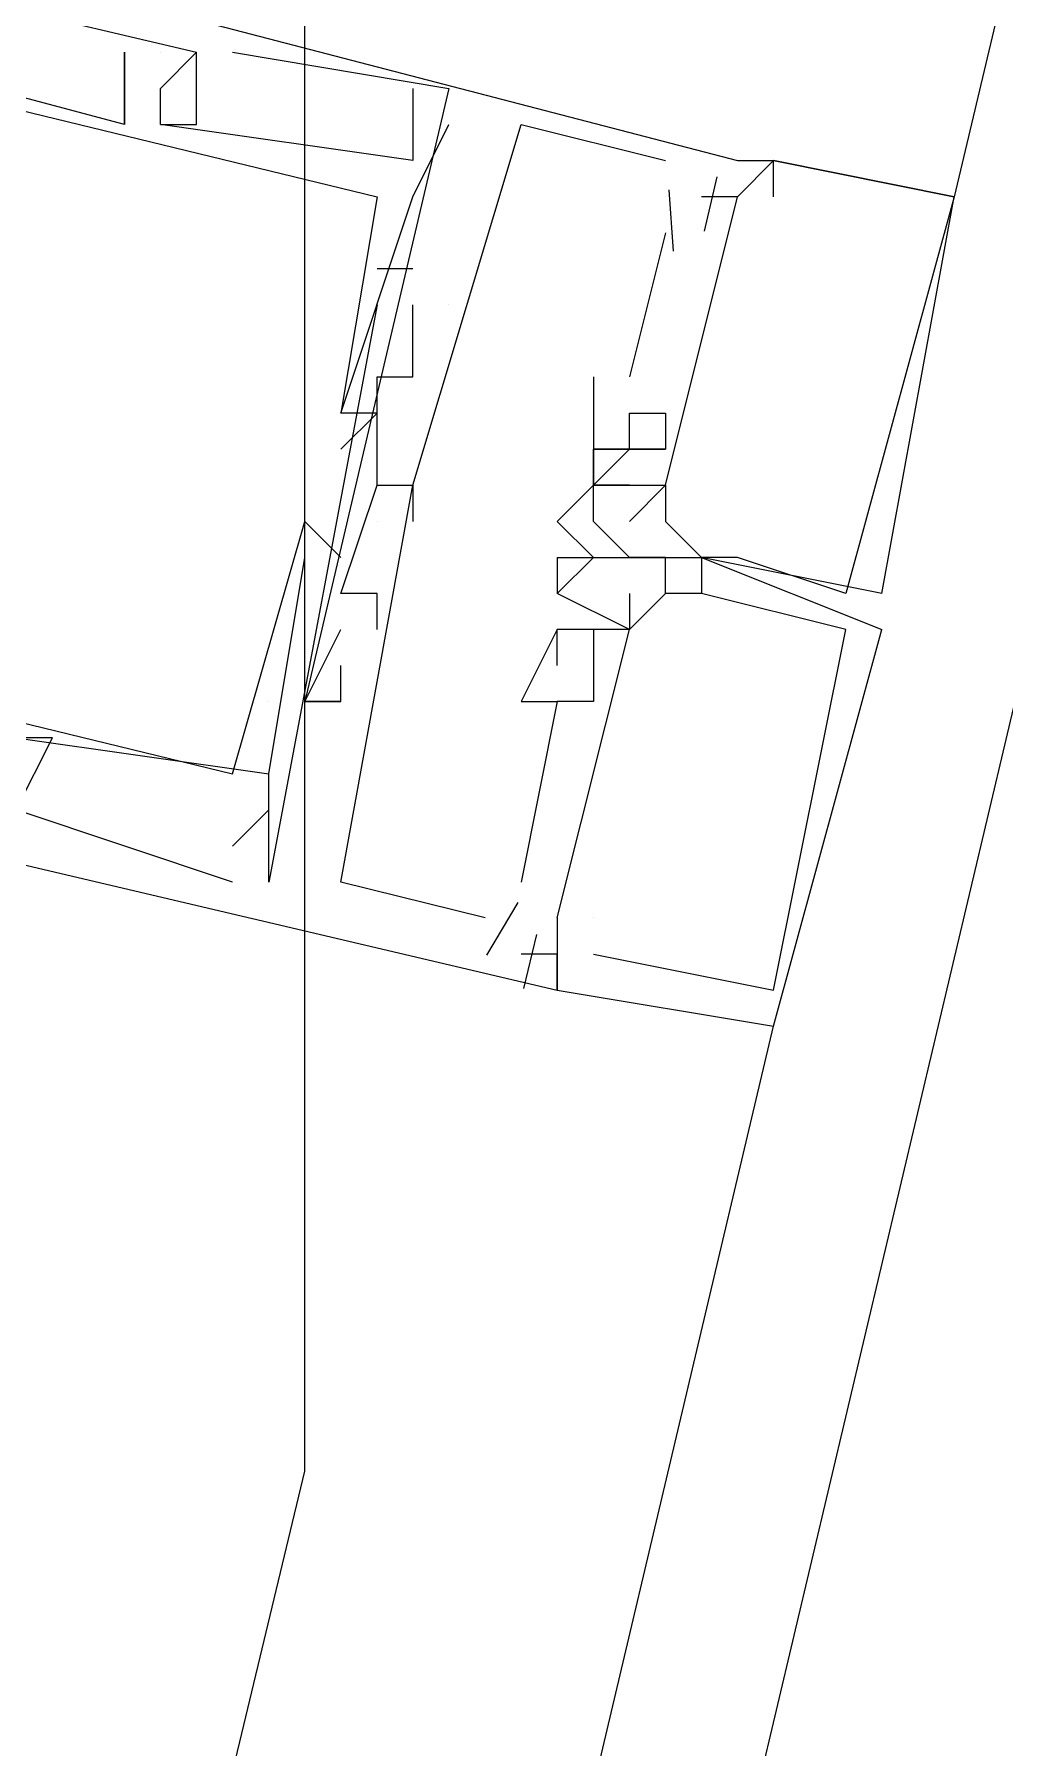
# Model space of a CAD drawing. Header units: feet. Extents: x -84 to 198, y -22 to 181.
# Drawn here: x 115.98 to 116.339, y 67.471 to 68.104 of the extents above; entities that cross this region are included whole.
import ezdxf

# ---------------------------------------------------------------- set-up
doc = ezdxf.new("R2010")
doc.units = ezdxf.units.FT
doc.layers.add('A-AREA-COMUN', color=252, linetype='CONTINUOUS')
doc.layers.add('A-LINEA', color=7, linetype='CONTINUOUS')

msp = doc.modelspace()

# ---------------------------------------------------------------- linework, layer by layer
at = {"layer": 'A-AREA-COMUN'}
msp.add_lwpolyline([(114.4, 59.8044), (114.528, 61.12), (116.08, 67.5733), (116.08, 68.16), (116.24, 68.2844), (117.792, 74.8089), (117.792, 75.4489), (118, 75.4844), (119.808, 83.8044), (120.64, 86.8444), (120.64, 87.4133), (120.8, 87.52), (121.36, 89.8844)], dxfattribs=at)
at = {"layer": 'A-LINEA'}
for p, q in [((117.9733, 74.9778), (116.32, 68.0444)), ((116.0133, 68.0978), (116.0133, 68.0978)), ((116.0133, 68.0978), (116.0133, 68.0978)), ((116.0133, 68.0978), (116.0133, 68.0978)), ((116.0133, 68.0978), (116.0133, 68.0978)), ((116.0133, 68.0978), (116.0133, 68.0978)), ((116.0133, 68.0978), (116.0133, 68.0978)), ((116.0267, 68.0978), (116.0267, 68.0978)), ((116.0267, 68.0978), (116.0267, 68.0978)), ((116.0267, 68.0978), (116.0267, 68.0978)), ((116.0267, 68.0978), (116.0267, 68.0978)), ((116.0267, 68.0978), (116.0267, 68.0978)), ((116.0267, 68.0978), (116.0267, 68.0978)), ((116.0267, 68.0978), (116.0267, 68.0978)), ((116.0267, 68.0978), (116.0267, 68.0978)), ((116.0267, 68.0978), (116.0267, 68.0978)), ((116.0267, 68.0978), (116.0267, 68.0978)), ((116.0267, 68.0978), (116.0267, 68.0978)), ((116.0267, 68.0978), (116.0267, 68.0978)), ((116.0267, 68.0978), (116.0267, 68.0978)), ((116.0267, 68.0978), (116.0267, 68.0978)), ((116.0267, 68.0978), (116.0267, 68.0978)), ((116.04, 68.0978), (116.04, 68.0978)), ((116.04, 68.0978), (116.04, 68.0978)), ((116.04, 68.0978), (116.04, 68.0978)), ((116.04, 68.0978), (116.04, 68.0978)), ((116.04, 68.0978), (116.04, 68.0978)), ((116.04, 68.0978), (116.04, 68.0978)), ((116.0533, 68.0978), (116.0533, 68.0978)), ((116.0533, 68.0978), (116.0533, 68.0978)), ((116.0533, 68.0978), (116.0533, 68.0978)), ((116.0267, 68.0844), (116.0267, 68.0844)), ((116.0267, 68.0844), (116.0267, 68.0844)), ((116.0267, 68.0844), (116.0267, 68.0844)), ((116.0267, 68.0844), (116.0267, 68.0844)), ((116.0267, 68.0844), (116.0267, 68.0844)), ((116.0267, 68.0844), (116.0267, 68.0844)), ((116.0267, 68.0844), (116.0267, 68.0844)), ((116.0267, 68.0844), (116.0267, 68.0844)), ((116.0267, 68.0844), (116.0267, 68.0844)), ((116.12, 68.0844), (116.12, 68.0844)), ((116.12, 68.0844), (116.12, 68.0844)), ((116.12, 68.0844), (116.12, 68.0844)), ((116.12, 68.0844), (116.12, 68.0844)), ((116.12, 68.0844), (116.12, 68.0844)), ((116.12, 68.0844), (116.12, 68.0844)), ((116.1333, 68.0844), (116.1333, 68.0844)), ((116.1333, 68.0844), (116.1333, 68.0844)), ((116.1333, 68.0844), (116.1333, 68.0844)), ((116.0133, 68.0711), (116.0133, 68.0711)), ((116.0133, 68.0711), (116.0133, 68.0711)), ((116.0133, 68.0711), (116.0133, 68.0711)), ((116.0133, 68.0711), (116.0133, 68.0711)), ((116.0133, 68.0711), (116.0133, 68.0711)), ((116.0133, 68.0711), (116.0133, 68.0711)), ((116.0267, 68.0711), (116.0267, 68.0711)), ((116.0267, 68.0711), (116.0267, 68.0711)), ((116.0267, 68.0711), (116.0267, 68.0711)), ((116.0267, 68.0711), (116.0267, 68.0711)), ((116.0267, 68.0711), (116.0267, 68.0711)), ((116.0267, 68.0711), (116.0267, 68.0711)), ((116.0267, 68.0711), (116.0267, 68.0711)), ((116.0267, 68.0711), (116.0267, 68.0711)), ((116.0267, 68.0711), (116.0267, 68.0711)), ((116.04, 68.0711), (116.04, 68.0711)), ((116.04, 68.0711), (116.04, 68.0711)), ((116.04, 68.0711), (116.04, 68.0711)), ((116.1333, 68.0711), (116.1333, 68.0711)), ((116.1333, 68.0711), (116.1333, 68.0711)), ((116.1333, 68.0711), (116.1333, 68.0711)), ((116.1333, 68.0711), (116.1333, 68.0711)), ((116.1333, 68.0711), (116.1333, 68.0711)), ((116.1333, 68.0711), (116.1333, 68.0711)), ((116.16, 68.0711), (116.16, 68.0711)), ((116.16, 68.0711), (116.16, 68.0711)), ((116.16, 68.0711), (116.16, 68.0711)), ((116.12, 68.0578), (116.12, 68.0578)), ((116.12, 68.0578), (116.12, 68.0578)), ((116.12, 68.0578), (116.12, 68.0578)), ((116.12, 68.0578), (116.12, 68.0578)), ((116.12, 68.0578), (116.12, 68.0578)), ((116.12, 68.0578), (116.12, 68.0578)), ((116.2133, 68.0578), (116.2133, 68.0578)), ((116.2133, 68.0578), (116.2133, 68.0578)), ((116.2133, 68.0578), (116.2133, 68.0578)), ((116.24, 68.0578), (116.24, 68.0578)), ((116.24, 68.0578), (116.24, 68.0578)), ((116.24, 68.0578), (116.24, 68.0578)), ((116.24, 68.0578), (116.24, 68.0578)), ((116.24, 68.0578), (116.24, 68.0578)), ((116.24, 68.0578), (116.24, 68.0578)), ((116.2533, 68.0578), (116.2533, 68.0578)), ((116.2533, 68.0578), (116.2533, 68.0578)), ((116.2533, 68.0578), (116.2533, 68.0578)), ((116.2533, 68.0578), (116.2533, 68.0578)), ((116.2533, 68.0578), (116.2533, 68.0578)), ((116.2533, 68.0578), (116.2533, 68.0578)), ((116.2533, 68.0578), (116.2533, 68.0578)), ((116.2533, 68.0578), (116.2533, 68.0578)), ((116.2533, 68.0578), (116.2533, 68.0578)), ((116.2533, 68.0578), (116.2533, 68.0578)), ((116.2533, 68.0578), (116.2533, 68.0578)), ((116.2533, 68.0578), (116.2533, 68.0578)), ((116.2533, 68.0578), (116.2533, 68.0578)), ((116.2533, 68.0578), (116.2533, 68.0578)), ((116.2533, 68.0578), (116.2533, 68.0578)), ((116.2323, 68.0517), (116.2276, 68.0317)), ((116.2323, 68.0517), (116.2276, 68.0317)), ((116.2323, 68.0517), (116.2276, 68.0317)), ((116.1067, 68.0444), (116.1067, 68.0444)), ((116.1067, 68.0444), (116.1067, 68.0444)), ((116.1067, 68.0444), (116.1067, 68.0444)), ((116.1067, 68.0444), (116.1067, 68.0444)), ((116.1067, 68.0444), (116.1067, 68.0444)), ((116.1067, 68.0444), (116.1067, 68.0444)), ((116.12, 68.0444), (116.12, 68.0444)), ((116.12, 68.0444), (116.12, 68.0444)), ((116.12, 68.0444), (116.12, 68.0444)), ((116.12, 68.0444), (116.12, 68.0444)), ((116.12, 68.0444), (116.12, 68.0444)), ((116.12, 68.0444), (116.12, 68.0444)), ((116.2133, 68.0444), (116.2133, 68.0444)), ((116.2133, 68.0444), (116.2133, 68.0444)), ((116.2133, 68.0444), (116.2133, 68.0444)), ((116.2146, 68.0469), (116.2162, 68.0243)), ((116.2146, 68.0469), (116.2162, 68.0243)), ((116.2146, 68.0469), (116.2162, 68.0243)), ((116.2267, 68.0444), (116.2267, 68.0444)), ((116.2267, 68.0444), (116.2267, 68.0444)), ((116.2267, 68.0444), (116.2267, 68.0444)), ((116.24, 68.0444), (116.24, 68.0444)), ((116.24, 68.0444), (116.24, 68.0444)), ((116.24, 68.0444), (116.24, 68.0444)), ((116.24, 68.0444), (116.24, 68.0444)), ((116.24, 68.0444), (116.24, 68.0444)), ((116.24, 68.0444), (116.24, 68.0444)), ((116.24, 68.0444), (116.24, 68.0444)), ((116.24, 68.0444), (116.24, 68.0444)), ((116.24, 68.0444), (116.24, 68.0444)), ((116.2533, 68.0444), (116.2533, 68.0444)), ((116.2533, 68.0444), (116.2533, 68.0444)), ((116.2533, 68.0444), (116.2533, 68.0444)), ((116.2533, 68.0444), (116.2533, 68.0444)), ((116.2533, 68.0444), (116.2533, 68.0444)), ((116.2533, 68.0444), (116.2533, 68.0444)), ((116.32, 68.0444), (116.32, 68.0444)), ((116.32, 68.0444), (116.32, 68.0444)), ((116.32, 68.0444), (116.32, 68.0444)), ((116.32, 68.0444), (116.32, 68.0444)), ((116.32, 68.0444), (116.32, 68.0444)), ((116.32, 68.0444), (116.32, 68.0444)), ((116.32, 68.0444), (116.32, 68.0444)), ((116.32, 68.0444), (116.32, 68.0444)), ((116.32, 68.0444), (116.32, 68.0444)), ((116.32, 68.0444), (116.32, 68.0444)), ((116.32, 68.0444), (116.32, 68.0444)), ((116.32, 68.0444), (116.32, 68.0444)), ((116.2133, 68.0311), (116.2, 67.9778)), ((116.2133, 68.0311), (116.2, 67.9778)), ((116.2133, 68.0311), (116.2, 67.9778)), ((116.2133, 68.0311), (116.2133, 68.0311)), ((116.2133, 68.0311), (116.2133, 68.0311)), ((116.2133, 68.0311), (116.2133, 68.0311)), ((116.12, 68.0178), (116.1067, 68.0178)), ((116.1067, 68.0178), (116.1067, 68.0178)), ((116.12, 68.0178), (116.1067, 68.0178)), ((116.1067, 68.0178), (116.1067, 68.0178)), ((116.12, 68.0178), (116.1067, 68.0178)), ((116.1067, 68.0178), (116.1067, 68.0178)), ((116.12, 68.0178), (116.12, 68.0178)), ((116.12, 68.0178), (116.12, 68.0178)), ((116.12, 68.0178), (116.12, 68.0178)), ((116.1067, 68.0044), (116.0667, 67.7911)), ((116.1067, 68.0044), (116.0667, 67.7911)), ((116.1067, 68.0044), (116.0667, 67.7911)), ((116.1067, 68.0044), (116.1067, 68.0044)), ((116.1067, 68.0044), (116.1067, 68.0044)), ((116.1067, 68.0044), (116.1067, 68.0044)), ((116.12, 67.9778), (116.12, 68.0044)), ((116.12, 68.0044), (116.12, 68.0044)), ((116.12, 68.0044), (116.12, 68.0044)), ((116.12, 67.9778), (116.12, 68.0044)), ((116.12, 68.0044), (116.12, 68.0044)), ((116.12, 68.0044), (116.12, 68.0044)), ((116.12, 67.9778), (116.12, 68.0044)), ((116.12, 68.0044), (116.12, 68.0044)), ((116.12, 68.0044), (116.12, 68.0044)), ((116.1333, 68.0044), (116.1333, 68.0044)), ((116.1333, 68.0044), (116.1333, 68.0044)), ((116.1333, 68.0044), (116.1333, 68.0044)), ((116.1333, 68.0044), (116.1333, 68.0044)), ((116.1333, 68.0044), (116.1333, 68.0044)), ((116.1333, 68.0044), (116.1333, 68.0044)), ((116.12, 67.9911), (116.12, 67.9911)), ((116.12, 67.9911), (116.12, 67.9911)), ((116.12, 67.9911), (116.12, 67.9911)), ((116.1067, 67.9778), (116.1067, 67.9778)), ((116.1067, 67.9778), (116.1067, 67.9778)), ((116.1067, 67.9778), (116.1067, 67.9778)), ((116.12, 67.9778), (116.12, 67.9778)), ((116.12, 67.9778), (116.12, 67.9778)), ((116.12, 67.9778), (116.12, 67.9778)), ((116.12, 67.9778), (116.12, 67.9778)), ((116.12, 67.9778), (116.12, 67.9778)), ((116.12, 67.9778), (116.12, 67.9778)), ((116.1867, 67.9778), (116.1867, 67.9778)), ((116.1867, 67.9778), (116.1867, 67.9778)), ((116.1867, 67.9778), (116.1867, 67.9778)), ((116.2, 67.9778), (116.2, 67.9778)), ((116.2, 67.9778), (116.2, 67.9778)), ((116.2, 67.9778), (116.2, 67.9778)), ((116.2, 67.9778), (116.2, 67.9778)), ((116.2, 67.9778), (116.2, 67.9778)), ((116.2, 67.9778), (116.2, 67.9778)), ((116.0933, 67.9644), (116.0933, 67.9644)), ((116.0933, 67.9644), (116.0933, 67.9644)), ((116.0933, 67.9644), (116.0933, 67.9644)), ((116.0933, 67.9644), (116.0933, 67.9644)), ((116.0933, 67.9644), (116.0933, 67.9644)), ((116.0933, 67.9644), (116.0933, 67.9644)), ((116.0933, 67.9644), (116.0933, 67.9644)), ((116.0933, 67.9644), (116.0933, 67.9644)), ((116.0933, 67.9644), (116.0933, 67.9644)), ((116.0933, 67.9644), (116.0933, 67.9644)), ((116.0933, 67.9644), (116.0933, 67.9644)), ((116.0933, 67.9644), (116.0933, 67.9644)), ((116.1067, 67.9644), (116.1067, 67.9644)), ((116.1067, 67.9644), (116.1067, 67.9644)), ((116.1067, 67.9644), (116.1067, 67.9644)), ((116.1067, 67.9644), (116.1067, 67.9644)), ((116.1067, 67.9644), (116.1067, 67.9644)), ((116.1067, 67.9644), (116.1067, 67.9644)), ((116.2, 67.9644), (116.2, 67.9644)), ((116.2, 67.9644), (116.2, 67.9644)), ((116.2, 67.9644), (116.2, 67.9644)), ((116.2133, 67.9644), (116.2133, 67.9644)), ((116.2133, 67.9644), (116.2133, 67.9644)), ((116.2133, 67.9644), (116.2133, 67.9644)), ((116.0933, 67.9511), (116.0933, 67.9511)), ((116.0933, 67.9511), (116.0933, 67.9511)), ((116.0933, 67.9511), (116.0933, 67.9511)), ((116.0933, 67.9511), (116.0933, 67.9511)), ((116.0933, 67.9511), (116.0933, 67.9511)), ((116.0933, 67.9511), (116.0933, 67.9511)), ((116.1867, 67.9511), (116.1867, 67.9511)), ((116.1867, 67.9511), (116.1867, 67.9511)), ((116.1867, 67.9511), (116.1867, 67.9511)), ((116.1867, 67.9511), (116.1867, 67.9511)), ((116.1867, 67.9511), (116.1867, 67.9511)), ((116.1867, 67.9511), (116.1867, 67.9511)), ((116.1867, 67.9511), (116.1867, 67.9511)), ((116.1867, 67.9511), (116.1867, 67.9511)), ((116.1867, 67.9511), (116.1867, 67.9511)), ((116.1867, 67.9511), (116.1867, 67.9511)), ((116.1867, 67.9511), (116.1867, 67.9511)), ((116.1867, 67.9511), (116.1867, 67.9511)), ((116.1867, 67.9511), (116.1867, 67.9511)), ((116.1867, 67.9511), (116.1867, 67.9511)), ((116.1867, 67.9511), (116.1867, 67.9511)), ((116.1867, 67.9511), (116.1867, 67.9511)), ((116.1867, 67.9511), (116.1867, 67.9511)), ((116.1867, 67.9511), (116.1867, 67.9511)), ((116.1867, 67.9511), (116.1867, 67.9511)), ((116.1867, 67.9511), (116.1867, 67.9511)), ((116.1867, 67.9511), (116.1867, 67.9511)), ((116.2, 67.9511), (116.2, 67.9511)), ((116.2, 67.9511), (116.2, 67.9511)), ((116.2, 67.9511), (116.2, 67.9511)), ((116.2, 67.9511), (116.2, 67.9511)), ((116.2, 67.9511), (116.2, 67.9511)), ((116.2, 67.9511), (116.2, 67.9511)), ((116.2, 67.9511), (116.2, 67.9511)), ((116.2, 67.9511), (116.2, 67.9511)), ((116.2, 67.9511), (116.2, 67.9511)), ((116.2133, 67.9511), (116.2133, 67.9511)), ((116.2133, 67.9511), (116.2133, 67.9511)), ((116.2133, 67.9511), (116.2133, 67.9511)), ((116.2133, 67.9511), (116.2133, 67.9511)), ((116.2133, 67.9511), (116.2133, 67.9511)), ((116.2133, 67.9511), (116.2133, 67.9511)), ((116.1067, 67.9378), (116.1067, 67.9378)), ((116.1067, 67.9378), (116.1067, 67.9378)), ((116.1067, 67.9378), (116.1067, 67.9378)), ((116.1067, 67.9378), (116.1067, 67.9378)), ((116.1067, 67.9378), (116.1067, 67.9378)), ((116.1067, 67.9378), (116.1067, 67.9378)), ((116.12, 67.9378), (116.12, 67.9378)), ((116.12, 67.9378), (116.12, 67.9378)), ((116.12, 67.9378), (116.12, 67.9378)), ((116.12, 67.9378), (116.12, 67.9378)), ((116.12, 67.9378), (116.12, 67.9378)), ((116.12, 67.9378), (116.12, 67.9378)), ((116.12, 67.9378), (116.12, 67.9378)), ((116.12, 67.9378), (116.12, 67.9378)), ((116.12, 67.9378), (116.12, 67.9378)), ((116.1867, 67.9378), (116.1867, 67.9378)), ((116.1867, 67.9378), (116.1867, 67.9378)), ((116.1867, 67.9378), (116.1867, 67.9378)), ((116.1867, 67.9378), (116.1867, 67.9378)), ((116.1867, 67.9378), (116.1867, 67.9378)), ((116.1867, 67.9378), (116.1867, 67.9378)), ((116.1867, 67.9378), (116.1867, 67.9378)), ((116.1867, 67.9378), (116.1867, 67.9378)), ((116.1867, 67.9378), (116.1867, 67.9378)), ((116.1867, 67.9378), (116.1867, 67.9378)), ((116.1867, 67.9378), (116.1867, 67.9378)), ((116.1867, 67.9378), (116.1867, 67.9378)), ((116.1867, 67.9378), (116.1867, 67.9378)), ((116.1867, 67.9378), (116.1867, 67.9378)), ((116.1867, 67.9378), (116.1867, 67.9378)), ((116.1867, 67.9378), (116.1867, 67.9378)), ((116.1867, 67.9378), (116.1867, 67.9378)), ((116.1867, 67.9378), (116.1867, 67.9378)), ((116.1867, 67.9378), (116.1867, 67.9378)), ((116.1867, 67.9378), (116.1867, 67.9378)), ((116.1867, 67.9378), (116.1867, 67.9378)), ((116.1867, 67.9378), (116.1867, 67.9378)), ((116.1867, 67.9378), (116.1867, 67.9378)), ((116.1867, 67.9378), (116.1867, 67.9378)), ((116.1867, 67.9378), (116.1867, 67.9378)), ((116.1867, 67.9378), (116.1867, 67.9378)), ((116.1867, 67.9378), (116.1867, 67.9378)), ((116.2, 67.9378), (116.2, 67.9378)), ((116.2, 67.9378), (116.2, 67.9378)), ((116.2, 67.9378), (116.2, 67.9378)), ((116.2, 67.9378), (116.2, 67.9378)), ((116.2, 67.9378), (116.2, 67.9378)), ((116.2, 67.9378), (116.2, 67.9378)), ((116.2133, 67.9378), (116.2133, 67.9378)), ((116.2133, 67.9378), (116.2133, 67.9378)), ((116.2133, 67.9378), (116.2133, 67.9378)), ((116.2133, 67.9378), (116.2133, 67.9378)), ((116.2133, 67.9378), (116.2133, 67.9378)), ((116.2133, 67.9378), (116.2133, 67.9378)), ((116.2133, 67.9378), (116.2133, 67.9378)), ((116.2133, 67.9378), (116.2133, 67.9378)), ((116.2133, 67.9378), (116.2133, 67.9378)), ((116.2133, 67.9378), (116.2133, 67.9378)), ((116.2133, 67.9378), (116.2133, 67.9378)), ((116.2133, 67.9378), (116.2133, 67.9378)), ((116.2133, 67.9378), (116.2133, 67.9378)), ((116.2133, 67.9378), (116.2133, 67.9378)), ((116.2133, 67.9378), (116.2133, 67.9378)), ((116.08, 67.9244), (116.08, 67.9244)), ((116.08, 67.9244), (116.08, 67.9244)), ((116.08, 67.9244), (116.08, 67.9244)), ((116.1067, 67.9244), (116.1067, 67.9244)), ((116.1067, 67.9244), (116.1067, 67.9244)), ((116.1067, 67.9244), (116.1067, 67.9244)), ((116.1067, 67.9244), (116.1067, 67.9244)), ((116.1067, 67.9244), (116.1067, 67.9244)), ((116.1067, 67.9244), (116.1067, 67.9244)), ((116.12, 67.9244), (116.12, 67.9244)), ((116.12, 67.9244), (116.12, 67.9244)), ((116.12, 67.9244), (116.12, 67.9244)), ((116.12, 67.9244), (116.12, 67.9244)), ((116.12, 67.9244), (116.12, 67.9244)), ((116.12, 67.9244), (116.12, 67.9244)), ((116.12, 67.9244), (116.12, 67.9244)), ((116.12, 67.9244), (116.12, 67.9244)), ((116.12, 67.9244), (116.12, 67.9244)), ((116.1867, 67.9111), (116.1733, 67.9244)), ((116.1733, 67.9244), (116.1733, 67.9244)), ((116.1867, 67.9111), (116.1733, 67.9244)), ((116.1733, 67.9244), (116.1733, 67.9244)), ((116.1867, 67.9111), (116.1733, 67.9244)), ((116.1733, 67.9244), (116.1733, 67.9244)), ((116.1733, 67.9244), (116.1733, 67.9244)), ((116.1733, 67.9244), (116.1733, 67.9244)), ((116.1733, 67.9244), (116.1733, 67.9244)), ((116.1733, 67.9244), (116.1733, 67.9244)), ((116.1733, 67.9244), (116.1733, 67.9244)), ((116.1733, 67.9244), (116.1733, 67.9244)), ((116.1867, 67.9244), (116.1867, 67.9244)), ((116.1867, 67.9244), (116.1867, 67.9244)), ((116.1867, 67.9244), (116.1867, 67.9244)), ((116.1867, 67.9244), (116.1867, 67.9244)), ((116.1867, 67.9244), (116.1867, 67.9244)), ((116.1867, 67.9244), (116.1867, 67.9244)), ((116.2, 67.9244), (116.2, 67.9244)), ((116.2, 67.9244), (116.2, 67.9244)), ((116.2, 67.9244), (116.2, 67.9244)), ((116.2, 67.9244), (116.2, 67.9244)), ((116.2, 67.9244), (116.2, 67.9244)), ((116.2, 67.9244), (116.2, 67.9244)), ((116.2133, 67.9244), (116.2133, 67.9244)), ((116.2133, 67.9244), (116.2133, 67.9244)), ((116.2133, 67.9244), (116.2133, 67.9244)), ((116.2133, 67.9244), (116.2133, 67.9244)), ((116.2133, 67.9244), (116.2133, 67.9244)), ((116.2133, 67.9244), (116.2133, 67.9244)), ((116.08, 67.9111), (116.08, 67.9111)), ((116.08, 67.9111), (116.08, 67.9111)), ((116.08, 67.9111), (116.08, 67.9111)), ((116.0933, 67.9111), (116.0933, 67.9111)), ((116.0933, 67.9111), (116.0933, 67.9111)), ((116.0933, 67.9111), (116.0933, 67.9111)), ((116.1733, 67.9111), (116.1733, 67.8978)), ((116.1733, 67.9111), (116.1733, 67.9111)), ((116.1733, 67.9111), (116.1733, 67.8978)), ((116.1733, 67.9111), (116.1733, 67.9111)), ((116.1733, 67.9111), (116.1733, 67.8978)), ((116.1733, 67.9111), (116.1733, 67.9111)), ((116.1733, 67.9111), (116.1867, 67.9111)), ((116.1733, 67.9111), (116.1733, 67.9111)), ((116.1733, 67.9111), (116.1867, 67.9111)), ((116.1733, 67.9111), (116.1733, 67.9111)), ((116.1733, 67.9111), (116.1867, 67.9111)), ((116.1733, 67.9111), (116.1733, 67.9111)), ((116.1733, 67.9111), (116.1867, 67.9111)), ((116.1733, 67.9111), (116.1733, 67.9111)), ((116.1733, 67.9111), (116.1867, 67.9111)), ((116.1733, 67.9111), (116.1733, 67.9111)), ((116.1733, 67.9111), (116.1867, 67.9111)), ((116.1733, 67.9111), (116.1733, 67.9111)), ((116.1867, 67.9111), (116.1867, 67.9111)), ((116.1867, 67.9111), (116.1867, 67.9111)), ((116.1867, 67.9111), (116.1867, 67.9111)), ((116.1867, 67.9111), (116.1867, 67.9111)), ((116.1867, 67.9111), (116.1867, 67.9111)), ((116.1867, 67.9111), (116.1867, 67.9111)), ((116.1867, 67.9111), (116.1867, 67.9111)), ((116.1867, 67.9111), (116.1867, 67.9111)), ((116.1867, 67.9111), (116.1867, 67.9111)), ((116.1867, 67.9111), (116.1867, 67.9111)), ((116.1867, 67.9111), (116.1867, 67.9111)), ((116.1867, 67.9111), (116.1867, 67.9111)), ((116.2, 67.9111), (116.2, 67.9111)), ((116.2, 67.9111), (116.2, 67.9111)), ((116.2, 67.9111), (116.2, 67.9111)), ((116.2, 67.9111), (116.2, 67.9111)), ((116.2, 67.9111), (116.2, 67.9111)), ((116.2, 67.9111), (116.2, 67.9111)), ((116.2, 67.9111), (116.2, 67.9111)), ((116.2, 67.9111), (116.2, 67.9111)), ((116.2, 67.9111), (116.2, 67.9111)), ((116.2, 67.9111), (116.2, 67.9111)), ((116.2, 67.9111), (116.2, 67.9111)), ((116.2, 67.9111), (116.2, 67.9111)), ((116.2, 67.9111), (116.2, 67.9111)), ((116.2, 67.9111), (116.2, 67.9111)), ((116.2, 67.9111), (116.2, 67.9111)), ((116.2, 67.9111), (116.2, 67.9111)), ((116.2, 67.9111), (116.2, 67.9111)), ((116.2, 67.9111), (116.2, 67.9111)), ((116.2133, 67.9111), (116.2133, 67.9111)), ((116.2133, 67.9111), (116.2133, 67.9111)), ((116.2133, 67.9111), (116.2133, 67.9111)), ((116.2133, 67.9111), (116.2133, 67.9111)), ((116.2133, 67.9111), (116.2133, 67.9111)), ((116.2133, 67.9111), (116.2133, 67.9111)), ((116.2133, 67.9111), (116.2133, 67.9111)), ((116.2133, 67.9111), (116.2133, 67.9111)), ((116.2133, 67.9111), (116.2133, 67.9111)), ((116.2267, 67.9111), (116.2267, 67.9111)), ((116.2267, 67.9111), (116.2267, 67.9111)), ((116.2267, 67.9111), (116.2267, 67.9111)), ((116.2267, 67.9111), (116.2267, 67.9111)), ((116.2267, 67.9111), (116.2267, 67.9111)), ((116.2267, 67.9111), (116.2267, 67.9111)), ((116.2267, 67.9111), (116.2267, 67.9111)), ((116.2267, 67.9111), (116.2267, 67.9111)), ((116.2267, 67.9111), (116.2267, 67.9111)), ((116.2267, 67.9111), (116.2267, 67.9111)), ((116.2267, 67.9111), (116.2267, 67.9111)), ((116.2267, 67.9111), (116.2267, 67.9111)), ((116.2267, 67.9111), (116.2267, 67.9111)), ((116.2267, 67.9111), (116.2267, 67.9111)), ((116.2267, 67.9111), (116.2267, 67.9111)), ((116.2267, 67.9111), (116.2267, 67.9111)), ((116.2267, 67.9111), (116.2267, 67.9111)), ((116.2267, 67.9111), (116.2267, 67.9111)), ((116.2267, 67.9111), (116.2267, 67.9111)), ((116.2267, 67.9111), (116.2267, 67.9111)), ((116.2267, 67.9111), (116.2267, 67.9111)), ((116.24, 67.9111), (116.24, 67.9111)), ((116.24, 67.9111), (116.24, 67.9111)), ((116.24, 67.9111), (116.24, 67.9111)), ((116.24, 67.9111), (116.24, 67.9111)), ((116.24, 67.9111), (116.24, 67.9111)), ((116.24, 67.9111), (116.24, 67.9111)), ((116.24, 67.9111), (116.24, 67.9111)), ((116.24, 67.9111), (116.24, 67.9111)), ((116.24, 67.9111), (116.24, 67.9111)), ((116.24, 67.9111), (116.24, 67.9111)), ((116.24, 67.9111), (116.24, 67.9111)), ((116.24, 67.9111), (116.24, 67.9111)), ((116.2933, 67.9111), (116.2933, 67.9111)), ((116.2933, 67.9111), (116.2933, 67.9111)), ((116.0933, 67.8978), (116.0933, 67.8978)), ((116.0933, 67.8978), (116.0933, 67.8978)), ((116.0933, 67.8978), (116.0933, 67.8978)), ((116.1067, 67.8978), (116.1067, 67.8978)), ((116.1067, 67.8978), (116.1067, 67.8978)), ((116.1067, 67.8978), (116.1067, 67.8978)), ((116.1733, 67.8978), (116.1733, 67.8978)), ((116.1733, 67.8978), (116.1733, 67.8978)), ((116.1733, 67.8978), (116.1733, 67.8978)), ((116.1733, 67.8978), (116.1733, 67.8978)), ((116.1733, 67.8978), (116.1733, 67.8978)), ((116.1733, 67.8978), (116.1733, 67.8978)), ((116.2, 67.8978), (116.2, 67.8978)), ((116.2, 67.8978), (116.2, 67.8978)), ((116.2, 67.8978), (116.2, 67.8978)), ((116.2133, 67.8978), (116.2133, 67.8978)), ((116.2133, 67.8978), (116.2133, 67.8978)), ((116.2133, 67.8978), (116.2133, 67.8978)), ((116.2133, 67.8978), (116.2133, 67.8978)), ((116.2133, 67.8978), (116.2133, 67.8978)), ((116.2133, 67.8978), (116.2133, 67.8978)), ((116.2267, 67.8978), (116.2267, 67.8978)), ((116.2267, 67.8978), (116.2267, 67.8978)), ((116.2267, 67.8978), (116.2267, 67.8978)), ((116.2267, 67.8978), (116.2267, 67.8978)), ((116.2267, 67.8978), (116.2267, 67.8978)), ((116.2267, 67.8978), (116.2267, 67.8978)), ((116.28, 67.8978), (116.28, 67.8978)), ((116.28, 67.8978), (116.28, 67.8978)), ((116.28, 67.8978), (116.28, 67.8978)), ((116.28, 67.8978), (116.28, 67.8978)), ((116.28, 67.8978), (116.28, 67.8978)), ((116.28, 67.8978), (116.28, 67.8978)), ((116.2933, 67.8978), (116.2933, 67.8978)), ((116.2933, 67.8978), (116.2933, 67.8978)), ((116.2933, 67.8978), (116.2933, 67.8978)), ((116.2933, 67.8978), (116.2933, 67.8978)), ((116.2933, 67.8978), (116.2933, 67.8978)), ((116.2933, 67.8978), (116.2933, 67.8978)), ((116.2933, 67.8978), (116.2933, 67.8978)), ((116.2933, 67.8978), (116.2933, 67.8978)), ((116.2933, 67.8978), (116.2933, 67.8978)), ((116.0933, 67.8844), (116.0933, 67.8844)), ((116.0933, 67.8844), (116.0933, 67.8844)), ((116.0933, 67.8844), (116.0933, 67.8844)), ((116.1067, 67.8844), (116.1067, 67.8844)), ((116.1067, 67.8844), (116.1067, 67.8844)), ((116.1067, 67.8844), (116.1067, 67.8844)), ((116.1733, 67.8844), (116.1733, 67.8844)), ((116.1733, 67.8844), (116.1733, 67.8844)), ((116.1733, 67.8844), (116.1733, 67.8844)), ((116.1733, 67.8844), (116.1733, 67.8844)), ((116.1733, 67.8844), (116.1733, 67.8844)), ((116.1733, 67.8844), (116.1733, 67.8844)), ((116.1867, 67.8844), (116.1867, 67.8844)), ((116.1867, 67.8844), (116.1867, 67.8844)), ((116.1867, 67.8844), (116.1867, 67.8844)), ((116.1867, 67.8844), (116.1867, 67.8844)), ((116.1867, 67.8844), (116.1867, 67.8844)), ((116.1867, 67.8844), (116.1867, 67.8844)), ((116.2, 67.8844), (116.2, 67.8844)), ((116.2, 67.8844), (116.2, 67.8844)), ((116.2, 67.8844), (116.2, 67.8844)), ((116.2, 67.8844), (116.2, 67.8844)), ((116.2, 67.8844), (116.2, 67.8844)), ((116.2, 67.8844), (116.2, 67.8844)), ((116.28, 67.8844), (116.28, 67.8844)), ((116.28, 67.8844), (116.28, 67.8844)), ((116.28, 67.8844), (116.28, 67.8844)), ((116.2933, 67.8844), (116.2933, 67.8844)), ((116.2933, 67.8844), (116.2933, 67.8844)), ((116.2933, 67.8844), (116.2933, 67.8844)), ((116.2933, 67.8844), (116.2933, 67.8844)), ((116.2933, 67.8844), (116.2933, 67.8844)), ((116.2933, 67.8844), (116.2933, 67.8844)), ((116.2933, 67.8844), (116.2933, 67.8844)), ((116.2933, 67.8844), (116.2933, 67.8844)), ((116.2933, 67.8844), (116.2933, 67.8844)), ((116.2933, 67.8844), (116.2933, 67.8844)), ((116.2933, 67.8844), (116.2933, 67.8844)), ((116.0933, 67.8711), (116.0933, 67.8711)), ((116.0933, 67.8711), (116.0933, 67.8711)), ((116.0933, 67.8711), (116.0933, 67.8711)), ((116.1733, 67.8711), (116.1733, 67.8711)), ((116.1733, 67.8711), (116.1733, 67.8711)), ((116.1733, 67.8711), (116.1733, 67.8711)), ((116.1867, 67.8711), (116.1867, 67.8711)), ((116.1867, 67.8711), (116.1867, 67.8711)), ((116.1867, 67.8711), (116.1867, 67.8711)), ((116.0667, 67.8578), (116.0667, 67.8578)), ((116.0667, 67.8578), (116.0667, 67.8578)), ((116.0667, 67.8578), (116.0667, 67.8578)), ((116.0667, 67.8578), (116.0667, 67.8578)), ((116.0667, 67.8578), (116.0667, 67.8578)), ((116.0667, 67.8578), (116.0667, 67.8578)), ((116.08, 67.8578), (116.08, 67.8578)), ((116.08, 67.8578), (116.08, 67.8578)), ((116.08, 67.8578), (116.08, 67.8578)), ((116.08, 67.8578), (116.08, 67.8578)), ((116.08, 67.8578), (116.08, 67.8578)), ((116.08, 67.8578), (116.08, 67.8578)), ((116.08, 67.8578), (116.08, 67.8578)), ((116.08, 67.8578), (116.08, 67.8578)), ((116.08, 67.8578), (116.08, 67.8578)), ((116.0933, 67.8578), (116.0933, 67.8578)), ((116.0933, 67.8578), (116.0933, 67.8578)), ((116.0933, 67.8578), (116.0933, 67.8578)), ((116.0933, 67.8578), (116.0933, 67.8578)), ((116.0933, 67.8578), (116.0933, 67.8578)), ((116.0933, 67.8578), (116.0933, 67.8578)), ((116.16, 67.8578), (116.16, 67.8578)), ((116.16, 67.8578), (116.16, 67.8578)), ((116.16, 67.8578), (116.16, 67.8578)), ((116.1733, 67.8578), (116.1733, 67.8578)), ((116.1733, 67.8578), (116.1733, 67.8578)), ((116.1733, 67.8578), (116.1733, 67.8578)), ((116.1733, 67.8578), (116.1733, 67.8578)), ((116.1733, 67.8578), (116.1733, 67.8578)), ((116.1733, 67.8578), (116.1733, 67.8578)), ((116.1867, 67.8578), (116.1867, 67.8578)), ((116.1867, 67.8578), (116.1867, 67.8578)), ((116.1867, 67.8578), (116.1867, 67.8578)), ((115.9867, 67.8444), (115.9867, 67.8444)), ((115.9867, 67.8444), (115.9867, 67.8444)), ((115.9867, 67.8444), (115.9867, 67.8444)), ((116.0533, 67.8311), (116.0533, 67.8311)), ((116.0533, 67.8311), (116.0533, 67.8311)), ((116.0533, 67.8311), (116.0533, 67.8311)), ((116.0667, 67.8311), (116.0667, 67.8311)), ((116.0667, 67.8311), (116.0667, 67.8311)), ((116.0667, 67.8311), (116.0667, 67.8311)), ((116.0667, 67.8311), (116.0667, 67.8311)), ((116.0667, 67.8311), (116.0667, 67.8311)), ((116.0667, 67.8311), (116.0667, 67.8311)), ((116.0667, 67.8178), (116.0533, 67.8044)), ((116.0667, 67.8178), (116.0533, 67.8044)), ((116.0667, 67.8178), (116.0533, 67.8044)), ((116.0667, 67.8178), (116.0667, 67.8178)), ((116.0667, 67.8178), (116.0667, 67.8178)), ((116.0667, 67.8178), (116.0667, 67.8178)), ((116.0533, 67.8044), (116.0533, 67.8044)), ((116.0533, 67.8044), (116.0533, 67.8044)), ((116.0533, 67.8044), (116.0533, 67.8044)), ((116.0533, 67.7911), (116.0533, 67.7911)), ((116.0533, 67.7911), (116.0533, 67.7911)), ((116.0533, 67.7911), (116.0533, 67.7911)), ((116.0667, 67.7911), (116.0667, 67.7911)), ((116.0667, 67.7911), (116.0667, 67.7911)), ((116.0667, 67.7911), (116.0667, 67.7911)), ((116.0667, 67.7911), (116.0667, 67.7911)), ((116.0667, 67.7911), (116.0667, 67.7911)), ((116.0667, 67.7911), (116.0667, 67.7911)), ((116.0933, 67.7911), (116.0933, 67.7911)), ((116.0933, 67.7911), (116.0933, 67.7911)), ((116.0933, 67.7911), (116.0933, 67.7911)), ((116.16, 67.7911), (116.16, 67.7911)), ((116.16, 67.7911), (116.16, 67.7911)), ((116.16, 67.7911), (116.16, 67.7911)), ((116.1588, 67.7835), (116.1472, 67.764)), ((116.1588, 67.7835), (116.1472, 67.764)), ((116.1588, 67.7835), (116.1472, 67.764)), ((116.1467, 67.7778), (116.1467, 67.7778)), ((116.1467, 67.7778), (116.1467, 67.7778)), ((116.1467, 67.7778), (116.1467, 67.7778)), ((116.1733, 67.7778), (116.1733, 67.7778)), ((116.1733, 67.7778), (116.1733, 67.7778)), ((116.1733, 67.7778), (116.1733, 67.7778)), ((116.1733, 67.7778), (116.1733, 67.7778)), ((116.1733, 67.7778), (116.1733, 67.7778)), ((116.1733, 67.7778), (116.1733, 67.7778)), ((116.1867, 67.7778), (116.1867, 67.7778)), ((116.1867, 67.7778), (116.1867, 67.7778)), ((116.1867, 67.7778), (116.1867, 67.7778)), ((116.1867, 67.7778), (116.1867, 67.7778)), ((116.1867, 67.7778), (116.1867, 67.7778)), ((116.1867, 67.7778), (116.1867, 67.7778)), ((116.1657, 67.7717), (116.1609, 67.7517)), ((116.1657, 67.7717), (116.1609, 67.7517)), ((116.1657, 67.7717), (116.1609, 67.7517)), ((116.16, 67.7644), (116.16, 67.7644)), ((116.16, 67.7644), (116.16, 67.7644)), ((116.16, 67.7644), (116.16, 67.7644)), ((116.1733, 67.7644), (116.1733, 67.7644)), ((116.1733, 67.7644), (116.1733, 67.7644)), ((116.1733, 67.7644), (116.1733, 67.7644)), ((116.1867, 67.7644), (116.1867, 67.7644)), ((116.1867, 67.7644), (116.1867, 67.7644)), ((116.1867, 67.7644), (116.1867, 67.7644)), ((116.1733, 67.7511), (116.1733, 67.7511)), ((116.1733, 67.7511), (116.1733, 67.7511)), ((116.1733, 67.7511), (116.1733, 67.7511)), ((116.1733, 67.7511), (116.1733, 67.7511)), ((116.1733, 67.7511), (116.1733, 67.7511)), ((116.1733, 67.7511), (116.1733, 67.7511)), ((116.2533, 67.7511), (116.2533, 67.7511)), ((116.2533, 67.7511), (116.2533, 67.7511)), ((116.2533, 67.7511), (116.2533, 67.7511)), ((114.6133, 60.8044), (116.2533, 67.7378)), ((116.2533, 67.7378), (116.2533, 67.7378)), ((116.2533, 67.7378), (116.2533, 67.7378)), ((116.2533, 67.7378), (116.2533, 67.7378))]:
    msp.add_line(p, q, dxfattribs=at)
for points in [[(117.0933, 59.0178), (114.4, 59.6578), (118.2, 75.6978), (122, 91.7511), (124.68, 91.1111)], [(115.5733, 68.2311), (116.24, 68.0578), (116.2533, 68.0578)], [(115.5733, 68.2311), (116.24, 68.0578), (116.2533, 68.0578)], [(115.5733, 68.2311), (116.24, 68.0578), (116.2533, 68.0578)], [(116.0133, 68.0978), (116.0133, 68.0711), (115.6133, 68.1778), (115.6133, 68.1911), (115.5867, 68.1911), (115.5867, 68.2044), (115.5867, 68.1911), (115.6133, 68.1911), (115.5867, 68.0978), (115.5867, 68.0844), (115.6133, 68.1644), (116.1067, 68.0444), (116.0933, 67.9644), (116.0933, 67.9644)], [(115.5867, 68.1778), (115.6, 68.1778), (115.6, 68.1911), (115.5867, 68.1911), (115.5867, 68.2044), (116.04, 68.0978), (116.0267, 68.0844)], [(116.0133, 68.0978), (116.0133, 68.0711), (115.6133, 68.1778), (115.6133, 68.1911), (115.5867, 68.1911), (115.5867, 68.2044), (115.5867, 68.1911), (115.6133, 68.1911), (115.5867, 68.0978), (115.5867, 68.0844), (115.6133, 68.1644), (116.1067, 68.0444), (116.0933, 67.9644), (116.0933, 67.9644)], [(115.5867, 68.1778), (115.6, 68.1778), (115.6, 68.1911), (115.5867, 68.1911), (115.5867, 68.2044), (116.04, 68.0978), (116.0267, 68.0844)], [(116.0133, 68.0978), (116.0133, 68.0711), (115.6133, 68.1778), (115.6133, 68.1911), (115.5867, 68.1911), (115.5867, 68.2044), (115.5867, 68.1911), (115.6133, 68.1911), (115.5867, 68.0978), (115.5867, 68.0844), (115.6133, 68.1644), (116.1067, 68.0444), (116.0933, 67.9644), (116.0933, 67.9644)], [(115.5867, 68.1778), (115.6, 68.1778), (115.6, 68.1911), (115.5867, 68.1911), (115.5867, 68.2044), (116.04, 68.0978), (116.0267, 68.0844)], [(116.0133, 68.0978), (116.0133, 68.0711), (115.6133, 68.1778), (115.6133, 68.1911), (115.5867, 68.1911), (115.5867, 68.2044), (115.5867, 68.1911), (115.6133, 68.1911), (115.5867, 68.0978), (115.5867, 68.0844), (115.6133, 68.1644), (116.1067, 68.0444), (116.0933, 67.9644), (116.0933, 67.9644)], [(116.0133, 68.0978), (116.0133, 68.0711), (115.6133, 68.1778), (115.6133, 68.1911), (115.5867, 68.1911), (115.5867, 68.2044), (115.5867, 68.1911), (115.6133, 68.1911), (115.5867, 68.0978), (115.5867, 68.0844), (115.6133, 68.1644), (116.1067, 68.0444), (116.0933, 67.9644), (116.0933, 67.9644)], [(116.0133, 68.0978), (116.0133, 68.0711), (115.6133, 68.1778), (115.6133, 68.1911), (115.5867, 68.1911), (115.5867, 68.2044), (115.5867, 68.1911), (115.6133, 68.1911), (115.5867, 68.0978), (115.5867, 68.0844), (115.6133, 68.1644), (116.1067, 68.0444), (116.0933, 67.9644), (116.0933, 67.9644)], [(116.0133, 68.0711), (116.0133, 68.0978), (116.0133, 68.0978)], [(116.0133, 68.0711), (116.0133, 68.0978), (116.0133, 68.0978)], [(116.0133, 68.0711), (116.0133, 68.0978), (116.0133, 68.0978)], [(116.0267, 68.0711), (116.04, 68.0711), (116.04, 68.0978)], [(116.0267, 68.0711), (116.04, 68.0711), (116.04, 68.0978)], [(116.0267, 68.0711), (116.04, 68.0711), (116.04, 68.0978)], [(116.0533, 68.0978), (116.1333, 68.0844), (116.08, 67.8578)], [(116.0533, 68.0978), (116.1333, 68.0844), (116.08, 67.8578)], [(116.0533, 68.0978), (116.1333, 68.0844), (116.08, 67.8578)], [(116.12, 68.0844), (116.12, 68.0578), (116.0267, 68.0711), (116.0267, 68.0844)], [(116.12, 68.0844), (116.12, 68.0578), (116.0267, 68.0711), (116.0267, 68.0844)], [(116.12, 68.0844), (116.12, 68.0578), (116.0267, 68.0711), (116.0267, 68.0844)], [(116.12, 68.0844), (116.12, 68.0578), (116.0267, 68.0711), (116.0267, 68.0844)], [(116.12, 68.0844), (116.12, 68.0578), (116.0267, 68.0711), (116.0267, 68.0844)], [(116.12, 68.0844), (116.12, 68.0578), (116.0267, 68.0711), (116.0267, 68.0844)], [(115.5467, 68.0711), (115.5333, 68.0711), (115.4933, 67.9111), (116.1733, 67.7511), (116.1733, 67.7644), (116.16, 67.7644)], [(115.5467, 68.0711), (115.5333, 68.0711), (115.4933, 67.9111), (116.1733, 67.7511), (116.1733, 67.7644), (116.16, 67.7644)], [(115.5467, 68.0711), (115.5333, 68.0711), (115.4933, 67.9111), (116.1733, 67.7511), (116.1733, 67.7644), (116.16, 67.7644)], [(116.0933, 67.9511), (116.1067, 67.9644), (116.0933, 67.9644), (116.12, 68.0444), (116.1333, 68.0711)], [(116.0933, 67.9511), (116.1067, 67.9644), (116.0933, 67.9644), (116.12, 68.0444), (116.1333, 68.0711)], [(116.0933, 67.9511), (116.1067, 67.9644), (116.0933, 67.9644), (116.12, 68.0444), (116.1333, 68.0711)], [(116.0933, 67.9511), (116.1067, 67.9644), (116.0933, 67.9644), (116.12, 68.0444), (116.1333, 68.0711)], [(116.0933, 67.9511), (116.1067, 67.9644), (116.0933, 67.9644), (116.12, 68.0444), (116.1333, 68.0711)], [(116.0933, 67.9511), (116.1067, 67.9644), (116.0933, 67.9644), (116.12, 68.0444), (116.1333, 68.0711)], [(116.12, 67.9378), (116.16, 68.0711), (116.2133, 68.0578)], [(116.12, 67.9378), (116.16, 68.0711), (116.2133, 68.0578)], [(116.12, 67.9378), (116.16, 68.0711), (116.2133, 68.0578)], [(116.2533, 68.0444), (116.2533, 68.0578), (116.32, 68.0444), (116.32, 68.0444), (116.28, 67.8978), (116.28, 67.8978), (116.24, 67.9111), (116.24, 67.9111), (116.2267, 67.9111), (116.2267, 67.9111), (116.2133, 67.9244)], [(116.2533, 68.0444), (116.2533, 68.0578), (116.32, 68.0444), (116.32, 68.0444), (116.28, 67.8978), (116.28, 67.8978), (116.24, 67.9111), (116.24, 67.9111), (116.2267, 67.9111), (116.2267, 67.9111), (116.2133, 67.9244)], [(116.2533, 68.0444), (116.2533, 68.0578), (116.32, 68.0444), (116.32, 68.0444), (116.28, 67.8978), (116.28, 67.8978), (116.24, 67.9111), (116.24, 67.9111), (116.2267, 67.9111), (116.2267, 67.9111), (116.2133, 67.9244)], [(116.2533, 68.0444), (116.2533, 68.0578), (116.32, 68.0444), (116.32, 68.0444), (116.28, 67.8978), (116.28, 67.8978), (116.24, 67.9111), (116.24, 67.9111), (116.2267, 67.9111), (116.2267, 67.9111), (116.2133, 67.9244)], [(116.2533, 68.0444), (116.2533, 68.0578), (116.32, 68.0444), (116.32, 68.0444), (116.28, 67.8978), (116.28, 67.8978), (116.24, 67.9111), (116.24, 67.9111), (116.2267, 67.9111), (116.2267, 67.9111), (116.2133, 67.9244)], [(116.2533, 68.0444), (116.2533, 68.0578), (116.32, 68.0444), (116.32, 68.0444), (116.28, 67.8978), (116.28, 67.8978), (116.24, 67.9111), (116.24, 67.9111), (116.2267, 67.9111), (116.2267, 67.9111), (116.2133, 67.9244)], [(116.2933, 67.8978), (116.32, 68.0444), (116.32, 68.0444), (116.2533, 68.0578), (116.24, 68.0444)], [(116.2933, 67.8978), (116.32, 68.0444), (116.32, 68.0444), (116.2533, 68.0578), (116.24, 68.0444)], [(116.2933, 67.8978), (116.32, 68.0444), (116.32, 68.0444), (116.2533, 68.0578), (116.24, 68.0444)], [(116.2933, 67.8978), (116.32, 68.0444), (116.32, 68.0444), (116.2533, 68.0578), (116.24, 68.0444)], [(116.2933, 67.8978), (116.32, 68.0444), (116.32, 68.0444), (116.2533, 68.0578), (116.24, 68.0444)], [(116.2933, 67.8978), (116.32, 68.0444), (116.32, 68.0444), (116.2533, 68.0578), (116.24, 68.0444)], [(115.5333, 67.9244), (115.52, 67.9244), (115.52, 67.9378), (115.5467, 67.9378), (115.5733, 68.0311), (115.5733, 68.0444), (115.56, 67.9511), (116.0533, 67.8311), (116.08, 67.9244), (116.08, 67.9244), (116.0933, 67.9111)], [(115.5333, 67.9244), (115.52, 67.9244), (115.52, 67.9378), (115.5467, 67.9378), (115.5733, 68.0311), (115.5733, 68.0444), (115.56, 67.9511), (116.0533, 67.8311), (116.08, 67.9244), (116.08, 67.9244), (116.0933, 67.9111)], [(115.5333, 67.9244), (115.52, 67.9244), (115.52, 67.9378), (115.5467, 67.9378), (115.5733, 68.0311), (115.5733, 68.0444), (115.56, 67.9511), (116.0533, 67.8311), (116.08, 67.9244), (116.08, 67.9244), (116.0933, 67.9111)], [(116.2133, 67.9378), (116.24, 68.0444), (116.2267, 68.0444)], [(116.2133, 67.9378), (116.24, 68.0444), (116.2267, 68.0444)], [(116.2133, 67.9378), (116.24, 68.0444), (116.2267, 68.0444)], [(116.1067, 67.9378), (116.1067, 67.9778), (116.12, 67.9778), (116.12, 67.9911)], [(116.1067, 67.9378), (116.1067, 67.9778), (116.12, 67.9778), (116.12, 67.9911)], [(116.1067, 67.9378), (116.1067, 67.9778), (116.12, 67.9778), (116.12, 67.9911)], [(116.1867, 67.9778), (116.1867, 67.9511), (116.1867, 67.9378)], [(116.1867, 67.9778), (116.1867, 67.9511), (116.1867, 67.9378)], [(116.1867, 67.9778), (116.1867, 67.9511), (116.1867, 67.9378)], [(116.1867, 67.9378), (116.2, 67.9511), (116.1867, 67.9511), (116.2, 67.9511), (116.2, 67.9644), (116.2133, 67.9644), (116.2133, 67.9511), (116.2, 67.9511), (116.2133, 67.9511), (116.2133, 67.9511)], [(116.1867, 67.9378), (116.2, 67.9511), (116.1867, 67.9511), (116.2, 67.9511), (116.2, 67.9644), (116.2133, 67.9644), (116.2133, 67.9511), (116.2, 67.9511), (116.2133, 67.9511), (116.2133, 67.9511)], [(116.1867, 67.9378), (116.2, 67.9511), (116.1867, 67.9511), (116.2, 67.9511), (116.2, 67.9644), (116.2133, 67.9644), (116.2133, 67.9511), (116.2, 67.9511), (116.2133, 67.9511), (116.2133, 67.9511)], [(116.1733, 67.9244), (116.1867, 67.9378), (116.1867, 67.9511), (116.1867, 67.9511)], [(116.1733, 67.9244), (116.1867, 67.9378), (116.1867, 67.9511), (116.1867, 67.9511)], [(116.1733, 67.9244), (116.1867, 67.9378), (116.1867, 67.9511), (116.1867, 67.9511)], [(116.1733, 67.9244), (116.1867, 67.9378), (116.1867, 67.9511), (116.1867, 67.9511)], [(116.1733, 67.9244), (116.1867, 67.9378), (116.1867, 67.9511), (116.1867, 67.9511)], [(116.1733, 67.9244), (116.1867, 67.9378), (116.1867, 67.9511), (116.1867, 67.9511)], [(116.2, 67.9378), (116.1867, 67.9378), (116.1867, 67.9511), (116.1867, 67.9511), (116.1867, 67.9378)], [(116.2, 67.9378), (116.1867, 67.9378), (116.1867, 67.9511), (116.1867, 67.9511), (116.1867, 67.9378)], [(116.2, 67.9378), (116.1867, 67.9378), (116.1867, 67.9511), (116.1867, 67.9511), (116.1867, 67.9378)], [(116.2, 67.9378), (116.1867, 67.9378), (116.1867, 67.9511), (116.1867, 67.9511), (116.1867, 67.9378)], [(116.2, 67.9378), (116.1867, 67.9378), (116.1867, 67.9511), (116.1867, 67.9511), (116.1867, 67.9378)], [(116.2, 67.9378), (116.1867, 67.9378), (116.1867, 67.9511), (116.1867, 67.9511), (116.1867, 67.9378)], [(115.56, 67.9244), (115.56, 67.9378), (115.96, 67.8444), (115.96, 67.8311), (115.9733, 67.8311), (115.96, 67.8311), (115.9733, 67.8444), (116.0667, 67.8311)], [(115.56, 67.9244), (115.56, 67.9378), (115.96, 67.8444), (115.96, 67.8311), (115.9733, 67.8311), (115.96, 67.8311), (115.9733, 67.8444), (116.0667, 67.8311)], [(115.56, 67.9244), (115.56, 67.9378), (115.96, 67.8444), (115.96, 67.8311), (115.9733, 67.8311), (115.96, 67.8311), (115.9733, 67.8444), (116.0667, 67.8311)], [(116.1467, 67.7778), (116.0933, 67.7911), (116.12, 67.9378)], [(116.1467, 67.7778), (116.0933, 67.7911), (116.12, 67.9378)], [(116.1467, 67.7778), (116.0933, 67.7911), (116.12, 67.9378)], [(116.1067, 67.8844), (116.1067, 67.8978), (116.0933, 67.8978), (116.1067, 67.9378), (116.12, 67.9378), (116.12, 67.9244)], [(116.1067, 67.8844), (116.1067, 67.8978), (116.0933, 67.8978), (116.1067, 67.9378), (116.12, 67.9378), (116.12, 67.9244)], [(116.1067, 67.8844), (116.1067, 67.8978), (116.0933, 67.8978), (116.1067, 67.9378), (116.12, 67.9378), (116.12, 67.9244)], [(116.2, 67.9111), (116.1867, 67.9244), (116.1867, 67.9378), (116.2133, 67.9378), (116.2, 67.9244)], [(116.2, 67.9111), (116.1867, 67.9244), (116.1867, 67.9378), (116.2133, 67.9378), (116.2, 67.9244)], [(116.2, 67.9111), (116.1867, 67.9244), (116.1867, 67.9378), (116.2133, 67.9378), (116.2, 67.9244)], [(116.2, 67.9111), (116.1867, 67.9244), (116.1867, 67.9378), (116.2133, 67.9378), (116.2, 67.9244)], [(116.2, 67.9111), (116.1867, 67.9244), (116.1867, 67.9378), (116.2133, 67.9378), (116.2, 67.9244)], [(116.2, 67.9111), (116.1867, 67.9244), (116.1867, 67.9378), (116.2133, 67.9378), (116.2, 67.9244)], [(116.2133, 67.9378), (116.2133, 67.9378), (116.2133, 67.9244), (116.2133, 67.9244)], [(116.2133, 67.9378), (116.2133, 67.9378), (116.2133, 67.9244), (116.2133, 67.9244)], [(116.2133, 67.9378), (116.2133, 67.9378), (116.2133, 67.9244), (116.2133, 67.9244)], [(116.2133, 67.9378), (116.2133, 67.9378), (116.2133, 67.9244), (116.2133, 67.9244)], [(116.2133, 67.9378), (116.2133, 67.9378), (116.2133, 67.9244), (116.2133, 67.9244)], [(116.2133, 67.9378), (116.2133, 67.9378), (116.2133, 67.9244), (116.2133, 67.9244)], [(116.0667, 67.7911), (116.0667, 67.8311), (116.08, 67.9111)], [(116.0667, 67.7911), (116.0667, 67.8311), (116.08, 67.9111)], [(116.0667, 67.7911), (116.0667, 67.8311), (116.08, 67.9111)], [(116.2, 67.8978), (116.2, 67.8844), (116.1733, 67.8978), (116.1867, 67.9111), (116.2, 67.9111)], [(116.2, 67.8978), (116.2, 67.8844), (116.1733, 67.8978), (116.1867, 67.9111), (116.2, 67.9111)], [(116.2, 67.8978), (116.2, 67.8844), (116.1733, 67.8978), (116.1867, 67.9111), (116.2, 67.9111)], [(116.2933, 67.8978), (116.2267, 67.9111), (116.2267, 67.8978), (116.2133, 67.8978), (116.2133, 67.9111), (116.2, 67.9111)], [(116.2933, 67.8978), (116.2267, 67.9111), (116.2267, 67.8978), (116.2133, 67.8978), (116.2133, 67.9111), (116.2, 67.9111)], [(116.2933, 67.8978), (116.2267, 67.9111), (116.2267, 67.8978), (116.2133, 67.8978), (116.2133, 67.9111), (116.2, 67.9111)], [(116.2, 67.9111), (116.2133, 67.9111), (116.2267, 67.9111), (116.2933, 67.8844)], [(116.2, 67.9111), (116.2133, 67.9111), (116.2267, 67.9111), (116.2933, 67.8844)], [(116.2, 67.9111), (116.2133, 67.9111), (116.2267, 67.9111), (116.2933, 67.8844)], [(116.2, 67.9111), (116.2133, 67.9111), (116.2267, 67.9111), (116.2933, 67.8844)], [(116.2, 67.9111), (116.2133, 67.9111), (116.2267, 67.9111), (116.2933, 67.8844)], [(116.2, 67.9111), (116.2133, 67.9111), (116.2267, 67.9111), (116.2933, 67.8844)], [(116.1867, 67.7644), (116.2533, 67.7511), (116.2533, 67.7511), (116.28, 67.8844), (116.28, 67.8844), (116.2267, 67.8978), (116.2267, 67.8978), (116.2267, 67.8978), (116.2267, 67.8978), (116.2133, 67.8978), (116.2133, 67.8978)], [(116.1867, 67.7644), (116.2533, 67.7511), (116.2533, 67.7511), (116.28, 67.8844), (116.28, 67.8844), (116.2267, 67.8978), (116.2267, 67.8978), (116.2267, 67.8978), (116.2267, 67.8978), (116.2133, 67.8978), (116.2133, 67.8978)], [(116.1867, 67.7644), (116.2533, 67.7511), (116.2533, 67.7511), (116.28, 67.8844), (116.28, 67.8844), (116.2267, 67.8978), (116.2267, 67.8978), (116.2267, 67.8978), (116.2267, 67.8978), (116.2133, 67.8978), (116.2133, 67.8978)], [(116.2133, 67.8978), (116.2, 67.8844), (116.2, 67.8844), (116.2, 67.8844)], [(116.2133, 67.8978), (116.2, 67.8844), (116.2, 67.8844), (116.2, 67.8844)], [(116.2133, 67.8978), (116.2, 67.8844), (116.2, 67.8844), (116.2, 67.8844)], [(116.0933, 67.8578), (116.08, 67.8578), (116.0933, 67.8844)], [(116.0933, 67.8578), (116.08, 67.8578), (116.0933, 67.8844)], [(116.0933, 67.8578), (116.08, 67.8578), (116.0933, 67.8844)], [(116.1733, 67.8711), (116.1733, 67.8844), (116.16, 67.8578)], [(116.1733, 67.8711), (116.1733, 67.8844), (116.16, 67.8578)], [(116.1733, 67.8711), (116.1733, 67.8844), (116.16, 67.8578)], [(116.1733, 67.7778), (116.2, 67.8844), (116.1867, 67.8844), (116.1867, 67.8711), (116.1867, 67.8578), (116.1733, 67.8578)], [(116.1733, 67.7778), (116.1733, 67.7511), (116.2533, 67.7378), (116.2533, 67.7378), (116.2933, 67.8844)], [(116.1867, 67.8844), (116.1733, 67.8844), (116.1733, 67.8844), (116.1733, 67.8844), (116.1733, 67.8844), (116.1733, 67.8844)], [(116.1733, 67.7778), (116.2, 67.8844), (116.1867, 67.8844), (116.1867, 67.8711), (116.1867, 67.8578), (116.1733, 67.8578)], [(116.1733, 67.7778), (116.1733, 67.7511), (116.2533, 67.7378), (116.2533, 67.7378), (116.2933, 67.8844)], [(116.1867, 67.8844), (116.1733, 67.8844), (116.1733, 67.8844), (116.1733, 67.8844), (116.1733, 67.8844), (116.1733, 67.8844)], [(116.1733, 67.7778), (116.2, 67.8844), (116.1867, 67.8844), (116.1867, 67.8711), (116.1867, 67.8578), (116.1733, 67.8578)], [(116.1733, 67.7778), (116.1733, 67.7511), (116.2533, 67.7378), (116.2533, 67.7378), (116.2933, 67.8844)], [(116.1867, 67.8844), (116.1733, 67.8844), (116.1733, 67.8844), (116.1733, 67.8844), (116.1733, 67.8844), (116.1733, 67.8844)], [(116.08, 67.8578), (116.0933, 67.8578), (116.0933, 67.8711)], [(116.08, 67.8578), (116.0933, 67.8578), (116.0933, 67.8711)], [(116.08, 67.8578), (116.0933, 67.8578), (116.0933, 67.8711)], [(116.16, 67.8578), (116.1733, 67.8578), (116.16, 67.7911)], [(116.16, 67.8578), (116.1733, 67.8578), (116.16, 67.7911)], [(116.16, 67.8578), (116.1733, 67.8578), (116.16, 67.7911)], [(116.0533, 67.7911), (115.9733, 67.8178), (115.9867, 67.8444), (115.9733, 67.8444), (115.96, 67.8311)], [(116.0533, 67.7911), (115.9733, 67.8178), (115.9867, 67.8444), (115.9733, 67.8444), (115.96, 67.8311)], [(116.0533, 67.7911), (115.9733, 67.8178), (115.9867, 67.8444), (115.9733, 67.8444), (115.96, 67.8311)]]:
    msp.add_lwpolyline(points, dxfattribs=at)

doc.saveas('drawing.dxf')
